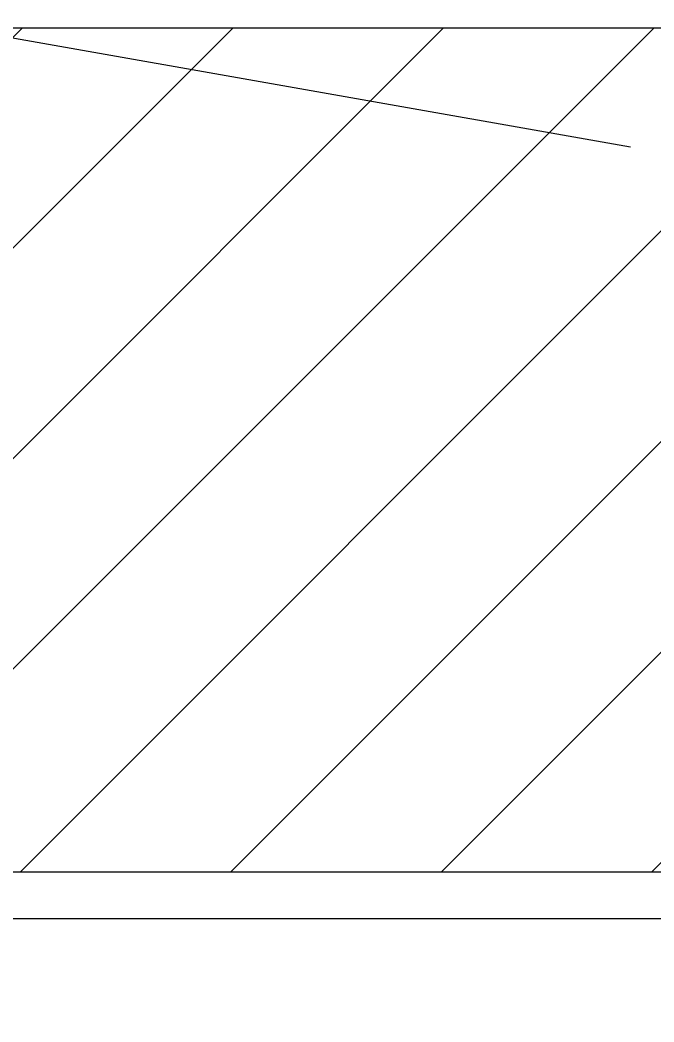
# Model space of a CAD drawing. Header units: millimetres. Extents: x -853320 to 19484, y -510814 to 9708.
# Drawn here: x 14302.24 to 14315.76, y 3745.61 to 3766.98 of the extents above; entities that cross this region are included whole.
import ezdxf

# ---------------------------------------------------------------- set-up
doc = ezdxf.new("R2010")
doc.units = ezdxf.units.MM
doc.linetypes.add('NASCOSTA', pattern=[9.525, 6.35, -3.175])
doc.layers.add('DS_ST_quote 1_50', color=7, linetype='Continuous')
for name, color, linetype, lineweight in [('F_ARREDI', 7, 'Continuous', 5), ('F_MULTI laminato OPACO', 1, 'Continuous', 5), ('F_Proiezioni', 253, 'NASCOSTA', 9), ('F_STRIP-LED', 2, 'Continuous', 5)]:
    doc.layers.add(name, color=color, linetype=linetype, lineweight=lineweight)
doc.styles.add('ARIAL', font='arial.ttf')
doc.dimstyles.new('ISO-100', dxfattribs={"dimtxt": 100, "dimasz": 5, "dimexe": 0.25, "dimexo": 6, "dimgap": 6, "dimtad": 1, "dimtxsty": 'ARIAL', "dimblk": 'ARCHTICK', "dimcen": 2.5, "dimdle": 15, "dimse1": 1, "dimse2": 1, "dimclrd": 256, "dimclre": 256, "dimclrt": 256, "dimadec": 0, "dimazin": 0, "dimtfac": 1, "dimtmove": 0, "dimatfit": 3, "dimldrblk": 'ARCHTICK', "dimfxl": 1, "dimlwd": -1, "dimlwe": -1, "dimarcsym": 0})

# ---------------------------------------------------------------- blocks, each defined once
blk = doc.blocks.new('ARMADIO_camera doppia_pianta')
at = {"layer": 'F_MULTI laminato OPACO', "transparency": 33554508}
h = blk.add_hatch(dxfattribs=at)
h.set_pattern_fill('ANSI31', color=6, angle=180)
h.set_pattern_definition([(225, (747484.5367, 534915.7557), (2.24506403, -2.24506403), [])])
h.paths.add_polyline_path([(28146.114, 3878.66), (28146.114, 3860.66), (28596.114, 3860.66), (28596.114, 3878.66)])
at = {"layer": 'F_MULTI laminato OPACO', "color": 6}
blk.add_lwpolyline([(28146.114, 3878.66), (28146.114, 3860.66), (28596.114, 3860.66), (28596.114, 3878.66)], close=True, dxfattribs=at)
at = {"layer": 'F_MULTI laminato OPACO'}
blk.add_lwpolyline([(28161.114, 3277.66), (28591.114, 3277.66), (28591.114, 3859.66), (28161.114, 3859.66)], close=True, dxfattribs=at)
at = {"layer": 'F_Proiezioni'}
blk.add_lwpolyline([(28146.114, 3861.66), (28146.114, 4311.66, -0.414214), (28596.114, 3861.66)], format="xyb", dxfattribs=at)
at = {"layer": 'F_STRIP-LED'}
blk.add_line((28135.114, 3887.66), (28200.523, 3876.127), dxfattribs=at)
blk = doc.blocks.new('_ArchTick')
at = {"color": 0, "linetype": 'ByBlock', "const_width": 0.15}
blk.add_lwpolyline([(-0.5, -0.5), (0.5, 0.5)], dxfattribs=at)
blk = doc.blocks.new('*D146')
at = {"layer": 'Defpoints', "color": 0, "transparency": 16777216}
for p in [(5588.556, 7348.815), (19268.524, 2810.66), (19483.824, 2810.66)]:
    blk.add_point(p, dxfattribs=at)
at = {"layer": 'DS_ST_quote 1_50', "transparency": 16777216}
blk.add_line((19268.524, 7363.815), (19268.524, 2795.66), dxfattribs=at)
at = {"layer": 'DS_ST_quote 1_50', "transparency": 16777216, "xscale": 5, "yscale": 5, "zscale": 5}
for p, rotation in [((19268.524, 7348.815), 90), ((19268.524, 2810.66), 270)]:
    blk.add_blockref('_ArchTick', p, dxfattribs=dict(at, rotation=rotation))
at = {"layer": 'DS_ST_quote 1_50', "transparency": 16777216, "insert": (19202.429, 5079.737), "char_height": 100, "attachment_point": 5, "rotation": 90, "style": 'ARIAL'}
blk.add_mtext('4538,15', dxfattribs=at)

msp = doc.modelspace()

# ---------------------------------------------------------------- block references
at = {"layer": 'F_ARREDI'}
msp.add_blockref('ARMADIO_camera doppia_pianta', (-13885.264, -111.845), dxfattribs=at)

# ---------------------------------------------------------------- dimensions: what is measured, and where the dimension line sits
at = {"layer": 'DS_ST_quote 1_50', "color": 4}
dim = msp.add_linear_dim(base=(19268.5243, 2810.6601), p1=(5588.556, 7348.8148), p2=(19483.824, 2810.6601), angle=90, dimstyle='ISO-100', dxfattribs=at)
dim.commit()
dim.dimension.update_dxf_attribs({"geometry": '*D146', "text_midpoint": (19202.4288, 5079.7375)})

doc.saveas('drawing.dxf')
